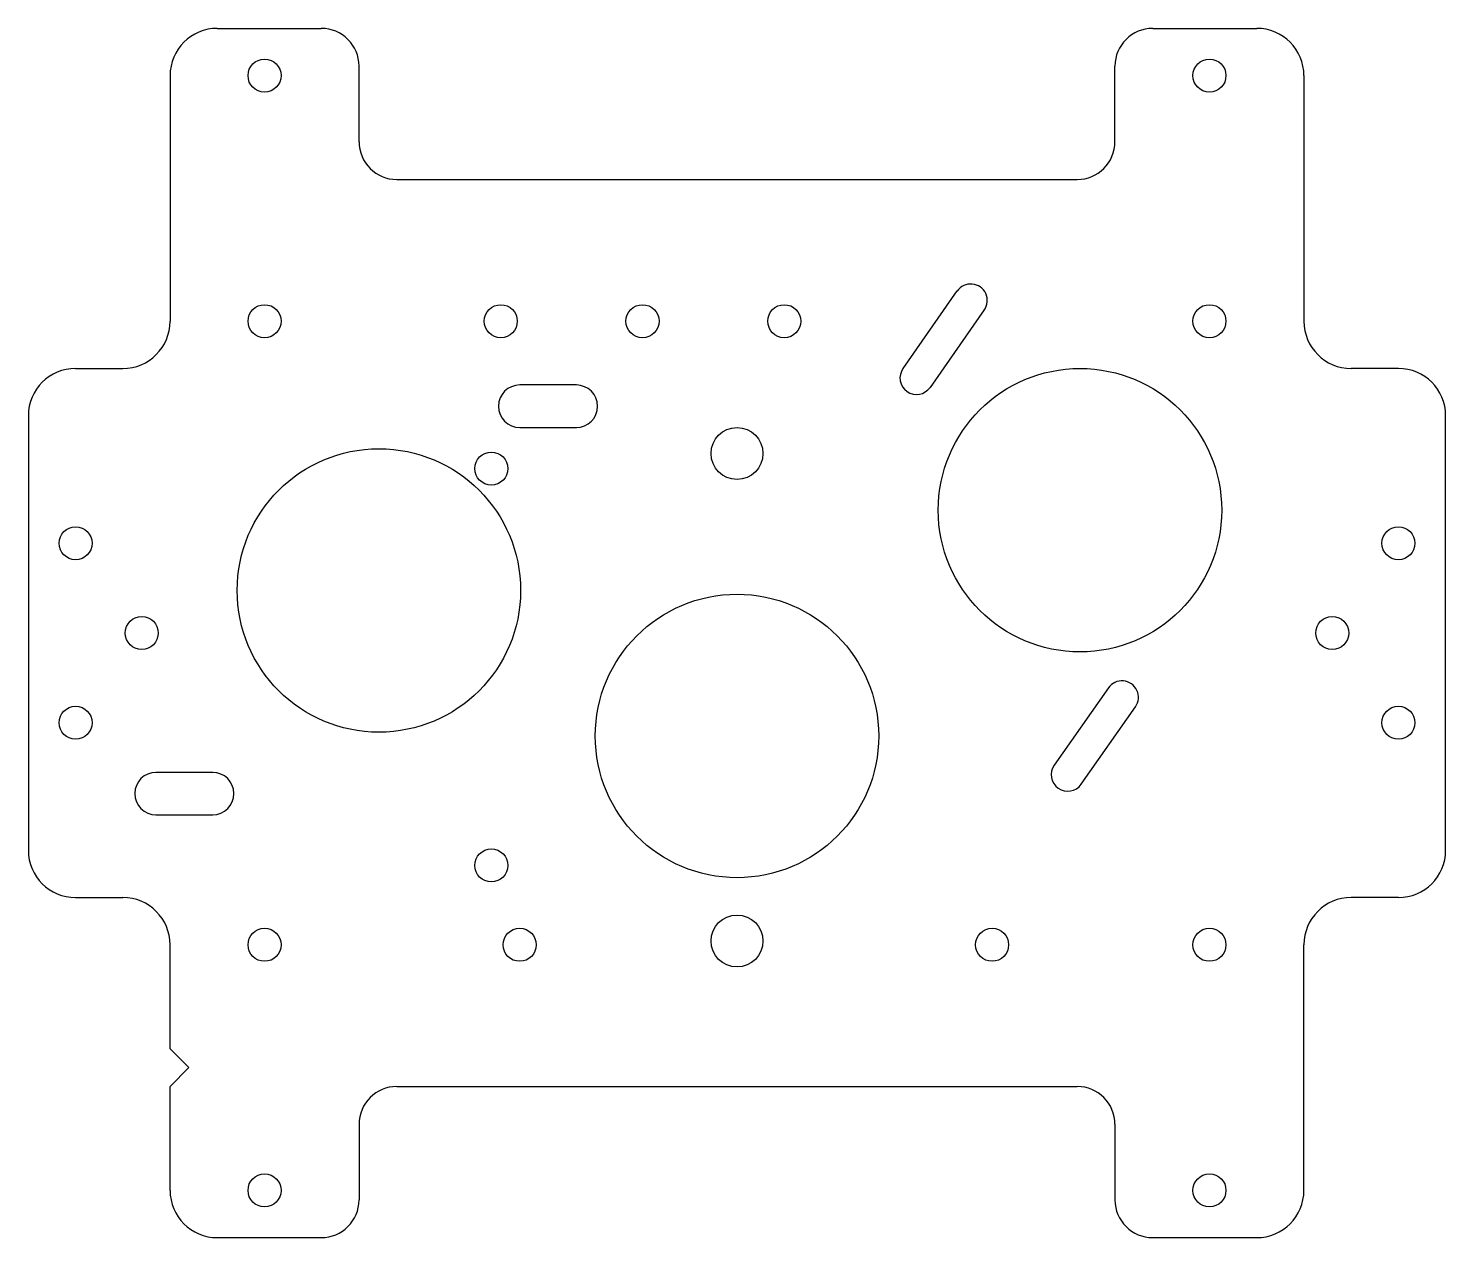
# Model space of a CAD drawing. Header units: inches. Extents: x 0 to 150, y 0 to 128.
import ezdxf

# ---------------------------------------------------------------- set-up
doc = ezdxf.new("R2010")
doc.units = ezdxf.units.IN
doc.header["$MEASUREMENT"] = 0

msp = doc.modelspace()

# ---------------------------------------------------------------- linework, layer by layer
for p, q in [((20, 128), (31, 128)), ((119, 128), (130, 128)), ((15, 123), (15, 97)), ((35, 116), (35, 124)), ((115, 116), (115, 124)), ((135, 123), (135, 97)), ((39, 112), (111, 112)), ((92.57, 92), (98.3, 100.2)), ((101.17, 98.19), (95.43, 90)), ((5, 92), (10, 92)), ((145, 92), (140, 92)), ((58, 90.25), (52, 90.25)), ((52, 85.75), (58, 85.75)), ((114.3, 58.2), (108.57, 50)), ((111.43, 48), (117.17, 56.19)), ((19.51, 49.25), (13.51, 49.25)), ((13.51, 44.75), (19.51, 44.75)), ((5, 36), (10, 36)), ((145, 36), (140, 36)), ((15, 20), (15, 31)), ((135, 5), (135, 31)), ((17, 18), (15, 20)), ((15, 16), (17, 18)), ((15, 5), (15, 16)), ((39, 16), (111, 16)), ((35, 12), (35, 4)), ((115, 12), (115, 4)), ((20, 0), (31, 0)), ((119, 0), (130, 0))]:
    msp.add_line(p, q)
for points in [[(0, 87), (0, 41)], [(150, 41), (150, 87)]]:
    msp.add_lwpolyline(points)
for centre, radius in [((25, 123), 1.75), ((125, 123), 1.75), ((25, 97), 1.75), ((50, 97), 1.75), ((65, 97), 1.75), ((80, 97), 1.75), ((125, 97), 1.75), ((111.3, 77), 15), ((75, 83), 2.75), ((37.1, 68.5), 15), ((49, 81.4), 1.75), ((5, 73.5), 1.75), ((145, 73.5), 1.75), ((75, 53.1), 15), ((12, 64), 1.75), ((138, 64), 1.75), ((5, 54.5), 1.75), ((145, 54.5), 1.75), ((49, 39.4), 1.75), ((75, 31.4), 2.75), ((25, 31), 1.75), ((52, 31), 1.75), ((102, 31), 1.75), ((125, 31), 1.75), ((25, 5), 1.75), ((125, 5), 1.75)]:
    msp.add_circle(centre, radius)
for centre, radius, start, end in [((20, 123), 5, 90, 180), ((31, 124), 4, 0, 90), ((119, 124), 4, 90, 180), ((130, 123), 5, 0, 90), ((39, 116), 4, 180, 270), ((111, 116), 4, 270, 0), ((99.74, 99.19), 1.75, 325, 145), ((10, 97), 5, 270, 0), ((140, 97), 5, 180, 270), ((5, 87), 5, 90, 180), ((94, 91), 1.75, 145, 325), ((145, 87), 5, 0, 90), ((52, 88), 2.25, 90, 270), ((58, 88), 2.25, 270, 90), ((115.74, 57.19), 1.75, 325, 145), ((110, 49), 1.75, 145, 325), ((13.51, 47), 2.25, 90, 270), ((19.51, 47), 2.25, 270, 90), ((5, 41), 5, 180, 270), ((145, 41), 5, 270, 0), ((10, 31), 5, 0, 90), ((140, 31), 5, 90, 180), ((39, 12), 4, 90, 180), ((111, 12), 4, 0, 90), ((20, 5), 5, 180, 270), ((130, 5), 5, 270, 0), ((31, 4), 4, 270, 0), ((119, 4), 4, 180, 270)]:
    msp.add_arc(centre, radius, start, end)

doc.saveas('drawing.dxf')
